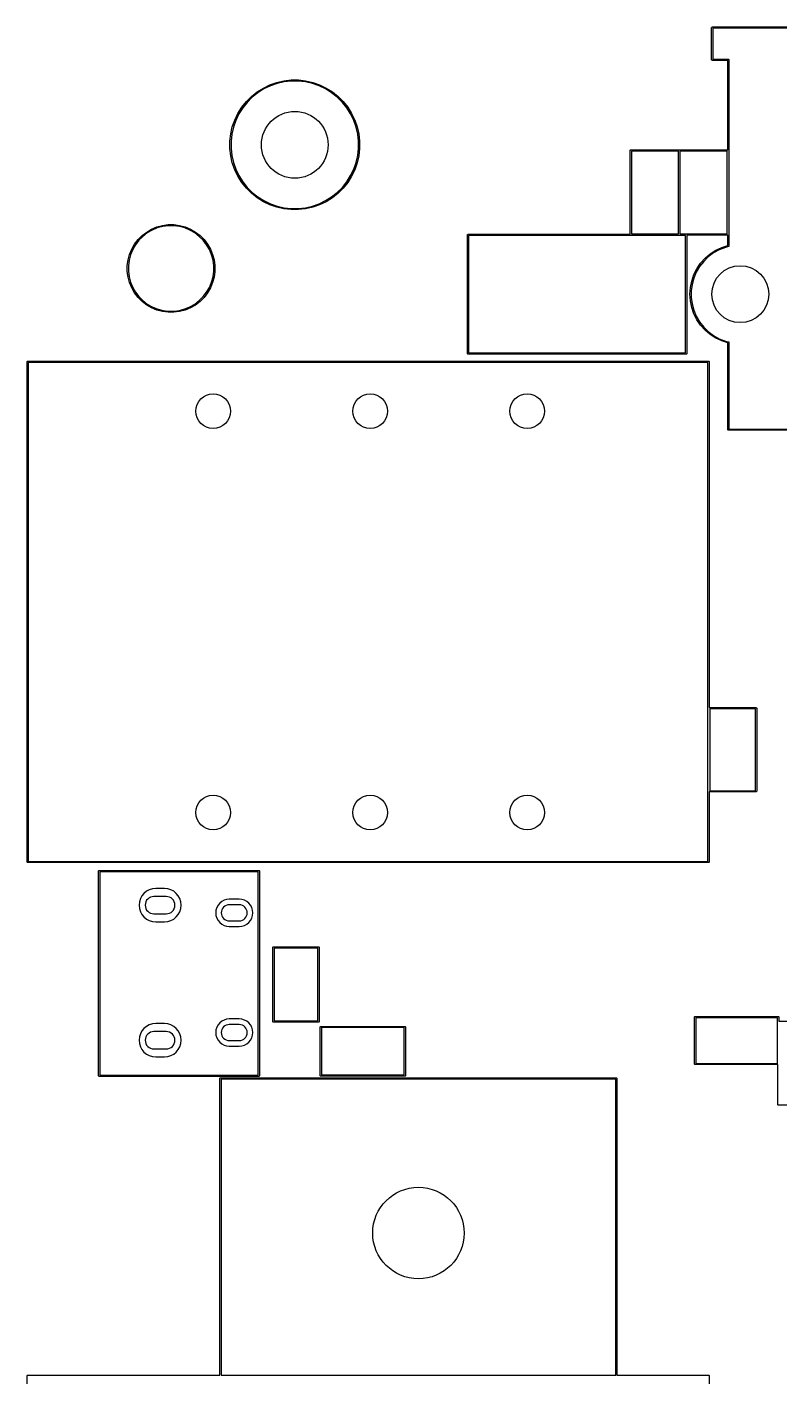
# Model space of a CAD drawing. Header units: inches. Extents: x 0.56 to 7.71, y -5.14 to -0.64.
# Drawn here: x 0.558 to 1.755, y -2.865 to -0.718 of the extents above; entities that cross this region are included whole.
import ezdxf

# ---------------------------------------------------------------- set-up
doc = ezdxf.new("R2010")
doc.units = ezdxf.units.IN
doc.header["$MEASUREMENT"] = 0
doc.layers.add('BLACK', color=250, linetype='CONTINUOUS')

msp = doc.modelspace()

# ---------------------------------------------------------------- linework, layer by layer
at = {"layer": 'BLACK', "linetype": 'CONTINUOUS'}
for p, q in [((1.6478, -0.7189), (1.6479, -0.7185)), ((1.6478, -0.7701), (1.6478, -0.7189)), ((1.6479, -0.7185), (1.6484, -0.718)), ((1.6484, -0.718), (1.6488, -0.7179)), ((1.6488, -0.7179), (2.2551, -0.7179)), ((1.6498, -0.7199), (1.6498, -0.7691)), ((2.2541, -0.7199), (1.6498, -0.7199)), ((1.6479, -0.7705), (1.6478, -0.7701)), ((1.6484, -0.771), (1.6479, -0.7705)), ((1.6488, -0.7711), (1.6484, -0.771)), ((1.6734, -0.7711), (1.6488, -0.7711)), ((1.6498, -0.7691), (1.6744, -0.7691)), ((1.6734, -0.9135), (1.6734, -0.7711)), ((1.6744, -0.7691), (1.6748, -0.7692)), ((1.6748, -0.7692), (1.6753, -0.7697)), ((1.6753, -0.7697), (1.6754, -0.7701)), ((1.6754, -0.7701), (1.6754, -1.0665)), ((0.9244, -0.8212), (0.9343, -0.8151)), ((0.9343, -0.8151), (0.9447, -0.81)), ((0.9454, -0.8117), (0.9351, -0.8166)), ((0.9447, -0.81), (0.9556, -0.8062)), ((0.9561, -0.8079), (0.9454, -0.8117)), ((0.9556, -0.8062), (0.9669, -0.8036)), ((0.9672, -0.8054), (0.9561, -0.8079)), ((0.9669, -0.8036), (0.9785, -0.8023)), ((0.9786, -0.8041), (0.9672, -0.8054)), ((0.9785, -0.8023), (0.99, -0.8023)), ((0.9899, -0.8041), (0.9786, -0.8041)), ((1.0013, -0.8054), (0.9899, -0.8041)), ((0.99, -0.8023), (1.0016, -0.8036)), ((1.0124, -0.8079), (1.0013, -0.8054)), ((1.0016, -0.8036), (1.0129, -0.8062)), ((1.0231, -0.8117), (1.0124, -0.8079)), ((1.0129, -0.8062), (1.0238, -0.81)), ((1.0334, -0.8166), (1.0231, -0.8117)), ((1.0238, -0.81), (1.0342, -0.8151)), ((1.0342, -0.8151), (1.0441, -0.8212)), ((0.9, -0.8457), (0.9072, -0.8366)), ((0.9072, -0.8366), (0.9154, -0.8285)), ((0.9166, -0.8298), (0.9085, -0.8379)), ((0.9154, -0.8285), (0.9244, -0.8212)), ((0.9255, -0.8227), (0.9166, -0.8298)), ((0.9351, -0.8166), (0.9255, -0.8227)), ((1.043, -0.8227), (1.0334, -0.8166)), ((1.0519, -0.8298), (1.043, -0.8227)), ((1.0441, -0.8212), (1.0531, -0.8285)), ((1.06, -0.8379), (1.0519, -0.8298)), ((1.0531, -0.8285), (1.0613, -0.8366)), ((1.0613, -0.8366), (1.0685, -0.8457)), ((0.8888, -0.866), (0.8938, -0.8555)), ((0.8954, -0.8564), (0.8904, -0.8667)), ((0.8938, -0.8555), (0.9, -0.8457)), ((0.9014, -0.8468), (0.8954, -0.8564)), ((0.9085, -0.8379), (0.9014, -0.8468)), ((1.0671, -0.8468), (1.06, -0.8379)), ((1.0731, -0.8564), (1.0671, -0.8468)), ((1.0685, -0.8457), (1.0747, -0.8555)), ((1.0781, -0.8667), (1.0731, -0.8564)), ((1.0747, -0.8555), (1.0797, -0.866)), ((0.8824, -0.8882), (0.8849, -0.8769)), ((0.8867, -0.8774), (0.8841, -0.8885)), ((0.8849, -0.8769), (0.8888, -0.866)), ((0.8904, -0.8667), (0.8867, -0.8774)), ((1.0818, -0.8774), (1.0781, -0.8667)), ((1.0797, -0.866), (1.0836, -0.8769)), ((1.0844, -0.8885), (1.0818, -0.8774)), ((1.0836, -0.8769), (1.0861, -0.8882)), ((0.8811, -0.8997), (0.8824, -0.8882)), ((0.8811, -0.8998), (0.8811, -0.8997)), ((0.8811, -0.9113), (0.8811, -0.8998)), ((0.8841, -0.8885), (0.8829, -0.8998)), ((0.8829, -0.8998), (0.8829, -0.9112)), ((1.0856, -0.8998), (1.0844, -0.8885)), ((1.0856, -0.9112), (1.0856, -0.8998)), ((1.0861, -0.8882), (1.0874, -0.8997)), ((1.0874, -0.8997), (1.0874, -0.9113)), ((0.8824, -0.9228), (0.8811, -0.9113)), ((0.8849, -0.9341), (0.8824, -0.9228)), ((0.8829, -0.9112), (0.8841, -0.9225)), ((0.8841, -0.9225), (0.8867, -0.9336)), ((1.0818, -0.9336), (1.0844, -0.9225)), ((1.0861, -0.9228), (1.0836, -0.9341)), ((1.0844, -0.9225), (1.0856, -0.9112)), ((1.0874, -0.9113), (1.0861, -0.9228)), ((1.5181, -0.9145), (1.5182, -0.9141)), ((1.5181, -1.0479), (1.5181, -0.9145)), ((1.5182, -0.9141), (1.5187, -0.9136)), ((1.5187, -0.9136), (1.5191, -0.9135)), ((1.5191, -0.9135), (1.5962, -0.9135)), ((1.5201, -0.9155), (1.5201, -1.0473)), ((1.5953, -0.9155), (1.5201, -0.9155)), ((1.5953, -1.0473), (1.5953, -0.9155)), ((1.5962, -0.9135), (1.6734, -0.9135)), ((1.5972, -0.9155), (1.5972, -1.0473)), ((1.6724, -0.9155), (1.5972, -0.9155)), ((1.6724, -1.0473), (1.6724, -0.9155)), ((1.6734, -0.9135), (1.6734, -0.9135)), ((0.8888, -0.9451), (0.8849, -0.9341)), ((0.8867, -0.9336), (0.8904, -0.9444)), ((0.8904, -0.9444), (0.8954, -0.9546)), ((1.0731, -0.9546), (1.0781, -0.9444)), ((1.0781, -0.9444), (1.0818, -0.9336)), ((1.0836, -0.9341), (1.0797, -0.9451)), ((0.8938, -0.9555), (0.8888, -0.9451)), ((0.9, -0.9653), (0.8938, -0.9555)), ((0.8954, -0.9546), (0.9014, -0.9643)), ((0.9072, -0.9744), (0.9, -0.9653)), ((0.9014, -0.9643), (0.9085, -0.9732)), ((1.06, -0.9732), (1.0671, -0.9643)), ((1.0685, -0.9653), (1.0613, -0.9744)), ((1.0671, -0.9643), (1.0731, -0.9546)), ((1.0747, -0.9555), (1.0685, -0.9653)), ((1.0797, -0.9451), (1.0747, -0.9555)), ((0.9154, -0.9826), (0.9072, -0.9744)), ((0.9085, -0.9732), (0.9166, -0.9812)), ((0.9244, -0.9898), (0.9154, -0.9826)), ((0.9166, -0.9812), (0.9255, -0.9883)), ((1.043, -0.9883), (1.0519, -0.9812)), ((1.0531, -0.9826), (1.0441, -0.9898)), ((1.0519, -0.9812), (1.06, -0.9732)), ((1.0613, -0.9744), (1.0531, -0.9826)), ((0.9343, -0.996), (0.9244, -0.9898)), ((0.9255, -0.9883), (0.9351, -0.9944)), ((0.9447, -1.001), (0.9343, -0.996)), ((0.9351, -0.9944), (0.9454, -0.9993)), ((0.9556, -1.0048), (0.9447, -1.001)), ((0.9454, -0.9993), (0.9561, -1.0031)), ((0.9669, -1.0074), (0.9556, -1.0048)), ((0.9561, -1.0031), (0.9672, -1.0056)), ((0.9785, -1.0087), (0.9669, -1.0074)), ((0.9672, -1.0056), (0.9786, -1.0069)), ((0.99, -1.0087), (0.9785, -1.0087)), ((0.9786, -1.0069), (0.9899, -1.0069)), ((0.9899, -1.0069), (1.0013, -1.0056)), ((1.0016, -1.0074), (0.99, -1.0087)), ((1.0013, -1.0056), (1.0124, -1.0031)), ((1.0129, -1.0048), (1.0016, -1.0074)), ((1.0124, -1.0031), (1.0231, -0.9993)), ((1.0238, -1.001), (1.0129, -1.0048)), ((1.0231, -0.9993), (1.0334, -0.9944)), ((1.0342, -0.996), (1.0238, -1.001)), ((1.0334, -0.9944), (1.043, -0.9883)), ((1.0441, -0.9898), (1.0342, -0.996)), ((0.7349, -1.0563), (0.7413, -1.0498)), ((0.7425, -1.0512), (0.7362, -1.0575)), ((0.7413, -1.0498), (0.7486, -1.0443)), ((0.7496, -1.0458), (0.7425, -1.0512)), ((0.7486, -1.0443), (0.7565, -1.0397)), ((0.7573, -1.0413), (0.7496, -1.0458)), ((0.7565, -1.0397), (0.7649, -1.0362)), ((0.7655, -1.0379), (0.7573, -1.0413)), ((0.7649, -1.0362), (0.7738, -1.0338)), ((0.7741, -1.0356), (0.7655, -1.0379)), ((0.7738, -1.0338), (0.7828, -1.0326)), ((0.783, -1.0344), (0.7741, -1.0356)), ((0.7828, -1.0326), (0.792, -1.0326)), ((0.7919, -1.0344), (0.783, -1.0344)), ((0.8007, -1.0356), (0.7919, -1.0344)), ((0.792, -1.0326), (0.801, -1.0338)), ((0.8093, -1.0379), (0.8007, -1.0356)), ((0.801, -1.0338), (0.8099, -1.0362)), ((0.8175, -1.0413), (0.8093, -1.0379)), ((0.8099, -1.0362), (0.8183, -1.0397)), ((0.8252, -1.0458), (0.8175, -1.0413)), ((0.8183, -1.0397), (0.8262, -1.0443)), ((0.8323, -1.0512), (0.8252, -1.0458)), ((0.8262, -1.0443), (0.8335, -1.0498)), ((0.8386, -1.0575), (0.8323, -1.0512)), ((0.8335, -1.0498), (0.8399, -1.0563)), ((1.2591, -1.0485), (1.2597, -1.048)), ((1.2591, -1.0489), (1.2591, -1.0485)), ((1.2591, -1.2379), (1.2591, -1.0489)), ((1.2597, -1.048), (1.26, -1.0479)), ((1.26, -1.0479), (1.5181, -1.0479)), ((1.261, -1.0499), (1.261, -1.2369)), ((1.6063, -1.0499), (1.261, -1.0499)), ((1.5201, -1.0473), (1.5953, -1.0473)), ((1.5972, -1.0473), (1.6724, -1.0473)), ((1.6063, -1.2369), (1.6063, -1.0499)), ((1.6734, -1.0493), (1.6083, -1.0493)), ((1.6083, -1.0493), (1.6083, -1.2379)), ((1.6734, -1.0658), (1.6734, -1.0493)), ((1.6734, -1.0493), (1.6734, -1.0493)), ((0.7212, -1.0799), (0.7247, -1.0715)), ((0.7264, -1.0723), (0.723, -1.0805)), ((0.7247, -1.0715), (0.7293, -1.0635)), ((0.7308, -1.0646), (0.7264, -1.0723)), ((0.7293, -1.0635), (0.7349, -1.0563)), ((0.7362, -1.0575), (0.7308, -1.0646)), ((0.844, -1.0646), (0.8386, -1.0575)), ((0.8399, -1.0563), (0.8455, -1.0635)), ((0.8484, -1.0723), (0.844, -1.0646)), ((0.8455, -1.0635), (0.8501, -1.0715)), ((0.8518, -1.0805), (0.8484, -1.0723)), ((0.8501, -1.0715), (0.8536, -1.0799)), ((1.6455, -1.0791), (1.6544, -1.0733)), ((1.6599, -1.0725), (1.6508, -1.0776)), ((1.6544, -1.0733), (1.664, -1.0688)), ((1.6696, -1.0687), (1.6599, -1.0725)), ((1.664, -1.0688), (1.6734, -1.0658)), ((1.6746, -1.0675), (1.6696, -1.0687)), ((1.6747, -1.0674), (1.6746, -1.0675)), ((1.6748, -1.0674), (1.6747, -1.0674)), ((1.6749, -1.0673), (1.6748, -1.0674)), ((1.6752, -1.0672), (1.6749, -1.0673)), ((1.6753, -1.0669), (1.6752, -1.067)), ((1.6752, -1.067), (1.6752, -1.0672)), ((1.6754, -1.0667), (1.6753, -1.0669)), ((1.6754, -1.0665), (1.6754, -1.0666)), ((1.6754, -1.0666), (1.6754, -1.0666)), ((1.6754, -1.0666), (1.6754, -1.0667)), ((0.7177, -1.0978), (0.7189, -1.0887)), ((0.7189, -1.0887), (0.7212, -1.0799)), ((0.7207, -1.0891), (0.7195, -1.0979)), ((0.723, -1.0805), (0.7207, -1.0891)), ((0.8542, -1.0891), (0.8518, -1.0805)), ((0.8536, -1.0799), (0.8559, -1.0887)), ((0.8553, -1.0979), (0.8542, -1.0891)), ((0.8559, -1.0887), (0.8571, -1.0978)), ((1.6243, -1.1027), (1.6303, -1.0939)), ((1.6351, -1.0911), (1.6286, -1.0992)), ((1.6303, -1.0939), (1.6374, -1.086)), ((1.6425, -1.0838), (1.6351, -1.0911)), ((1.6374, -1.086), (1.6455, -1.0791)), ((1.6508, -1.0776), (1.6425, -1.0838)), ((0.7177, -1.0979), (0.7177, -1.0978)), ((0.7177, -1.1069), (0.7177, -1.0979)), ((0.7189, -1.116), (0.7177, -1.1069)), ((0.7212, -1.1248), (0.7189, -1.116)), ((0.7195, -1.0979), (0.7195, -1.1068)), ((0.7195, -1.1068), (0.7207, -1.1156)), ((0.7207, -1.1156), (0.723, -1.1242)), ((0.8518, -1.1242), (0.8542, -1.1156)), ((0.8559, -1.116), (0.8536, -1.1248)), ((0.8542, -1.1156), (0.8553, -1.1068)), ((0.8553, -1.1068), (0.8553, -1.0979)), ((0.8571, -1.1069), (0.8559, -1.116)), ((0.8571, -1.0978), (0.8571, -1.1069)), ((1.6161, -1.1223), (1.6195, -1.1122)), ((1.6234, -1.1082), (1.6193, -1.1178)), ((1.6195, -1.1122), (1.6243, -1.1027)), ((1.6286, -1.0992), (1.6234, -1.1082)), ((0.7247, -1.1333), (0.7212, -1.1248)), ((0.723, -1.1242), (0.7264, -1.1325)), ((0.7293, -1.1412), (0.7247, -1.1333)), ((0.7264, -1.1325), (0.7308, -1.1402)), ((0.844, -1.1402), (0.8484, -1.1325)), ((0.8501, -1.1333), (0.8455, -1.1412)), ((0.8484, -1.1325), (0.8518, -1.1242)), ((0.8536, -1.1248), (0.8501, -1.1333)), ((1.6133, -1.1433), (1.614, -1.1327)), ((1.614, -1.1327), (1.6161, -1.1223)), ((1.6166, -1.1278), (1.6152, -1.1381)), ((1.6152, -1.1381), (1.6152, -1.1485)), ((1.6193, -1.1178), (1.6166, -1.1278)), ((0.7349, -1.1484), (0.7293, -1.1412)), ((0.7308, -1.1402), (0.7362, -1.1472)), ((0.7413, -1.1549), (0.7349, -1.1484)), ((0.7362, -1.1472), (0.7425, -1.1535)), ((0.7486, -1.1605), (0.7413, -1.1549)), ((0.7425, -1.1535), (0.7496, -1.159)), ((0.7496, -1.159), (0.7573, -1.1634)), ((0.8175, -1.1634), (0.8252, -1.159)), ((0.8252, -1.159), (0.8323, -1.1535)), ((0.8335, -1.1549), (0.8262, -1.1605)), ((0.8323, -1.1535), (0.8386, -1.1472)), ((0.8399, -1.1484), (0.8335, -1.1549)), ((0.8386, -1.1472), (0.844, -1.1402)), ((0.8455, -1.1412), (0.8399, -1.1484)), ((1.614, -1.1539), (1.6133, -1.1433)), ((1.6161, -1.1643), (1.614, -1.1539)), ((1.6152, -1.1485), (1.6166, -1.1588)), ((1.6166, -1.1588), (1.6193, -1.1688)), ((0.7565, -1.165), (0.7486, -1.1605)), ((0.7649, -1.1685), (0.7565, -1.165)), ((0.7573, -1.1634), (0.7655, -1.1668)), ((0.7738, -1.1709), (0.7649, -1.1685)), ((0.7655, -1.1668), (0.7741, -1.1691)), ((0.7828, -1.1721), (0.7738, -1.1709)), ((0.7741, -1.1691), (0.783, -1.1703)), ((0.792, -1.1721), (0.7828, -1.1721)), ((0.783, -1.1703), (0.7919, -1.1703)), ((0.7919, -1.1703), (0.8007, -1.1691)), ((0.801, -1.1709), (0.792, -1.1721)), ((0.8007, -1.1691), (0.8093, -1.1668)), ((0.8099, -1.1685), (0.801, -1.1709)), ((0.8093, -1.1668), (0.8175, -1.1634)), ((0.8183, -1.165), (0.8099, -1.1685)), ((0.8262, -1.1605), (0.8183, -1.165)), ((1.6195, -1.1744), (1.6161, -1.1643)), ((1.6193, -1.1688), (1.6234, -1.1784)), ((1.6243, -1.1839), (1.6195, -1.1744)), ((1.6234, -1.1784), (1.6286, -1.1874)), ((1.6303, -1.1927), (1.6243, -1.1839)), ((1.6286, -1.1874), (1.6351, -1.1956)), ((1.6374, -1.2006), (1.6303, -1.1927)), ((1.6351, -1.1956), (1.6425, -1.2028)), ((1.6455, -1.2075), (1.6374, -1.2006)), ((1.6425, -1.2028), (1.6508, -1.209)), ((1.6544, -1.2133), (1.6455, -1.2075)), ((1.6508, -1.209), (1.6599, -1.2141)), ((1.664, -1.2178), (1.6544, -1.2133)), ((1.6599, -1.2141), (1.6696, -1.2179)), ((1.6734, -1.2208), (1.664, -1.2178)), ((1.6696, -1.2179), (1.6746, -1.2191)), ((1.6734, -1.3591), (1.6734, -1.2208)), ((1.6746, -1.2191), (1.6747, -1.2192)), ((1.6747, -1.2192), (1.6748, -1.2192)), ((1.6748, -1.2192), (1.6749, -1.2193)), ((1.6749, -1.2193), (1.6752, -1.2194)), ((1.6752, -1.2194), (1.6752, -1.2196)), ((1.6752, -1.2196), (1.6753, -1.2197)), ((1.6753, -1.2197), (1.6754, -1.22)), ((1.6754, -1.22), (1.6754, -1.22)), ((1.6754, -1.22), (1.6754, -1.22)), ((1.6754, -1.22), (1.6754, -1.2201)), ((1.6754, -1.2201), (1.6754, -1.3581)), ((1.2591, -1.2383), (1.2591, -1.2379)), ((1.2597, -1.2388), (1.2591, -1.2383)), ((1.26, -1.2389), (1.2597, -1.2388)), ((1.6073, -1.2389), (1.26, -1.2389)), ((1.261, -1.2369), (1.6063, -1.2369)), ((1.6077, -1.2388), (1.6073, -1.2389)), ((1.6082, -1.2383), (1.6077, -1.2388)), ((1.6083, -1.2379), (1.6082, -1.2383)), ((0.5581, -1.2504), (0.5587, -1.2499)), ((0.5581, -1.2508), (0.5581, -1.2504)), ((0.5581, -2.0472), (0.5581, -1.2508)), ((0.5587, -1.2499), (0.5591, -1.2498)), ((0.5591, -1.2498), (1.6429, -1.2498)), ((0.56, -1.2518), (0.56, -2.0463)), ((1.6419, -1.2518), (0.56, -1.2518)), ((1.6419, -2.0463), (1.6419, -1.2518)), ((1.6429, -1.2498), (1.6433, -1.2499)), ((1.6433, -1.2499), (1.6438, -1.2504)), ((1.6438, -1.2504), (1.6439, -1.2508)), ((1.6439, -1.2508), (1.6439, -1.8014)), ((1.6735, -1.3594), (1.6734, -1.3591)), ((1.674, -1.36), (1.6735, -1.3594)), ((1.6744, -1.36), (1.674, -1.36)), ((2.1002, -1.36), (1.6744, -1.36)), ((1.6754, -1.3581), (2.2285, -1.3581)), ((1.6439, -1.8014), (1.7185, -1.8014)), ((1.6447, -1.8033), (1.6447, -1.9337)), ((1.7175, -1.8033), (1.6447, -1.8033)), ((1.7175, -1.9337), (1.7175, -1.8033)), ((1.7185, -1.8014), (1.7189, -1.8015)), ((1.7189, -1.8015), (1.7194, -1.802)), ((1.7194, -1.802), (1.7195, -1.8024)), ((1.7195, -1.8024), (1.7195, -1.9346)), ((1.7185, -1.9356), (1.6439, -1.9356)), ((1.6439, -1.9356), (1.6439, -2.0472)), ((1.6447, -1.9337), (1.7175, -1.9337)), ((1.7189, -1.9356), (1.7185, -1.9356)), ((1.7194, -1.935), (1.7189, -1.9356)), ((1.7195, -1.9346), (1.7194, -1.935)), ((0.5581, -2.0476), (0.5581, -2.0472)), ((0.5587, -2.0482), (0.5581, -2.0476)), ((0.5591, -2.0482), (0.5587, -2.0482)), ((1.6429, -2.0482), (0.5591, -2.0482)), ((0.56, -2.0463), (1.6419, -2.0463)), ((0.6719, -2.0614), (0.6725, -2.0609)), ((0.6719, -2.0618), (0.6719, -2.0614)), ((0.6725, -2.0609), (0.6728, -2.0608)), ((0.6728, -2.0608), (0.9272, -2.0608)), ((0.9272, -2.0608), (0.9275, -2.0609)), ((0.9275, -2.0609), (0.9281, -2.0614)), ((0.9281, -2.0614), (0.9281, -2.0618)), ((1.6433, -2.0482), (1.6429, -2.0482)), ((1.6438, -2.0476), (1.6433, -2.0482)), ((1.6439, -2.0472), (1.6438, -2.0476)), ((0.6719, -2.3874), (0.6719, -2.0618)), ((0.6738, -2.0628), (0.6738, -2.3864)), ((0.9262, -2.0628), (0.6738, -2.0628)), ((0.9262, -2.3864), (0.9262, -2.0628)), ((0.9281, -2.0618), (0.9281, -2.3874)), ((0.7797, -2.1022), (0.76, -2.1022)), ((0.7768, -2.0894), (0.763, -2.0894)), ((0.8959, -2.1065), (0.8801, -2.1065)), ((0.8959, -2.1154), (0.8801, -2.1154)), ((0.76, -2.1297), (0.7797, -2.1297)), ((0.763, -2.1425), (0.7768, -2.1425)), ((0.8801, -2.1409), (0.8959, -2.1409)), ((0.8801, -2.1498), (0.8959, -2.1498)), ((0.9494, -2.1831), (0.9495, -2.1827)), ((0.9494, -2.3012), (0.9494, -2.1831)), ((0.9495, -2.1827), (0.95, -2.1822)), ((0.95, -2.1822), (0.9504, -2.1821)), ((0.9504, -2.1821), (1.022, -2.1821)), ((0.9514, -2.1841), (0.9514, -2.3002)), ((1.0211, -2.1841), (0.9514, -2.1841)), ((1.0211, -2.3002), (1.0211, -2.1841)), ((1.022, -2.1821), (1.0224, -2.1822)), ((1.0224, -2.1822), (1.023, -2.1827)), ((1.023, -2.1827), (1.023, -2.1831)), ((1.023, -2.1831), (1.023, -2.3012)), ((0.8959, -2.297), (0.8801, -2.297)), ((1.6205, -2.294), (1.6206, -2.2936)), ((1.6205, -2.3688), (1.6205, -2.294)), ((1.6206, -2.2936), (1.6211, -2.2931)), ((1.6211, -2.2931), (1.6215, -2.293)), ((1.6215, -2.293), (1.7538, -2.293)), ((1.6225, -2.295), (1.6225, -2.3678)), ((1.7528, -2.295), (1.6225, -2.295)), ((1.7528, -2.3678), (1.7528, -2.295)), ((1.7538, -2.293), (1.7542, -2.2931)), ((1.7542, -2.2931), (1.7547, -2.2936)), ((1.7547, -2.2936), (1.7548, -2.294)), ((1.7548, -2.294), (1.7548, -2.3003)), ((0.7797, -2.3171), (0.76, -2.3171)), ((0.7768, -2.3043), (0.763, -2.3043)), ((0.8959, -2.3059), (0.8801, -2.3059)), ((0.9495, -2.3016), (0.9494, -2.3012)), ((0.95, -2.3021), (0.9495, -2.3016)), ((0.9504, -2.3022), (0.95, -2.3021)), ((1.022, -2.3022), (0.9504, -2.3022)), ((0.9514, -2.3002), (1.0211, -2.3002)), ((1.0224, -2.3021), (1.022, -2.3022)), ((1.023, -2.3016), (1.0224, -2.3021)), ((1.023, -2.3012), (1.023, -2.3016)), ((1.0246, -2.3098), (1.0247, -2.3095)), ((1.0246, -2.387), (1.0246, -2.3098)), ((1.0247, -2.3095), (1.0252, -2.3089)), ((1.0252, -2.3089), (1.0256, -2.3089)), ((1.0256, -2.3089), (1.1594, -2.3089)), ((1.0266, -2.3108), (1.0266, -2.386)), ((1.1585, -2.3108), (1.0266, -2.3108)), ((1.1585, -2.386), (1.1585, -2.3108)), ((1.1594, -2.3089), (1.1598, -2.3089)), ((1.1598, -2.3089), (1.1604, -2.3095)), ((1.1604, -2.3095), (1.1604, -2.3098)), ((1.1604, -2.3098), (1.1604, -2.387)), ((1.7548, -2.3003), (1.8291, -2.3003)), ((0.8801, -2.3315), (0.8959, -2.3315)), ((0.8801, -2.3404), (0.8959, -2.3404)), ((0.76, -2.3447), (0.7797, -2.3447)), ((0.763, -2.3575), (0.7768, -2.3575)), ((1.6206, -2.3692), (1.6205, -2.3688)), ((1.6211, -2.3697), (1.6206, -2.3692)), ((1.6215, -2.3698), (1.6211, -2.3697)), ((1.7533, -2.3698), (1.6215, -2.3698)), ((1.6225, -2.3678), (1.7528, -2.3678)), ((1.7533, -2.4335), (1.7533, -2.3698)), ((0.6719, -2.3878), (0.6719, -2.3874)), ((0.6725, -2.3883), (0.6719, -2.3878)), ((0.6728, -2.3884), (0.6725, -2.3883)), ((0.9272, -2.3884), (0.6728, -2.3884)), ((0.6738, -2.3864), (0.9262, -2.3864)), ((0.8652, -2.3914), (0.8658, -2.3908)), ((0.8652, -2.3917), (0.8652, -2.3914)), ((0.8652, -2.864), (0.8652, -2.3917)), ((0.8658, -2.3908), (0.8661, -2.3907)), ((0.8661, -2.3907), (1.4961, -2.3907)), ((0.8671, -2.3927), (0.8671, -2.864)), ((1.4951, -2.3927), (0.8671, -2.3927)), ((0.9275, -2.3883), (0.9272, -2.3884)), ((0.9281, -2.3878), (0.9275, -2.3883)), ((0.9281, -2.3874), (0.9281, -2.3878)), ((1.0247, -2.3874), (1.0246, -2.387)), ((1.0252, -2.3879), (1.0247, -2.3874)), ((1.0256, -2.388), (1.0252, -2.3879)), ((1.1594, -2.388), (1.0256, -2.388)), ((1.0266, -2.386), (1.1585, -2.386)), ((1.1598, -2.3879), (1.1594, -2.388)), ((1.1604, -2.3874), (1.1598, -2.3879)), ((1.1604, -2.387), (1.1604, -2.3874)), ((1.4951, -2.864), (1.4951, -2.3927)), ((1.4961, -2.3907), (1.4964, -2.3908)), ((1.4964, -2.3908), (1.497, -2.3914)), ((1.497, -2.3914), (1.497, -2.3917)), ((1.497, -2.3917), (1.497, -2.864)), ((1.7534, -2.4339), (1.7533, -2.4335)), ((1.7539, -2.4345), (1.7534, -2.4339)), ((1.7543, -2.4345), (1.7539, -2.4345)), ((1.8291, -2.4345), (1.7543, -2.4345)), ((0.5581, -2.8646), (0.5587, -2.8641)), ((0.5581, -2.865), (0.5581, -2.8646)), ((0.5581, -3.6602), (0.5581, -2.865)), ((0.5587, -2.8641), (0.5591, -2.864)), ((0.5591, -2.864), (0.8652, -2.864)), ((0.8671, -2.864), (1.4951, -2.864)), ((1.497, -2.864), (1.6429, -2.864)), ((1.6429, -2.864), (1.6433, -2.8641)), ((1.6433, -2.8641), (1.6438, -2.8646)), ((1.6438, -2.8646), (1.6439, -2.865)), ((1.6439, -2.865), (1.6439, -3.6602))]:
    msp.add_line(p, q, dxfattribs=at)
at = {"layer": 'BLACK'}
for centre, radius in [((0.9843, -0.9055), 0.0531), ((0.9843, -0.9055), 0.0531), ((1.6933, -1.1433), 0.0453), ((1.6933, -1.1433), 0.0453), ((0.8543, -1.3295), 0.0276), ((0.8543, -1.3295), 0.0276), ((1.1043, -1.3295), 0.0276), ((1.1043, -1.3295), 0.0276), ((1.3543, -1.3295), 0.0276), ((1.3543, -1.3295), 0.0276), ((0.8543, -1.9685), 0.0276), ((0.8543, -1.9685), 0.0276), ((1.1043, -1.9685), 0.0276), ((1.1043, -1.9685), 0.0276), ((1.3543, -1.9685), 0.0276), ((1.3543, -1.9685), 0.0276), ((1.1811, -2.6378), 0.0728), ((1.1811, -2.6378), 0.0728)]:
    msp.add_circle(centre, radius, dxfattribs=at)
for centre, radius, start, end in [((0.763, -2.1159), 0.0266, 90, 270), ((0.76, -2.1159), 0.0138, 90, 270), ((0.7768, -2.1159), 0.0266, -90, 90), ((0.7797, -2.1159), 0.0138, -90, 90), ((0.8801, -2.1281), 0.0217, 90, 270), ((0.8801, -2.1281), 0.0128, 90, 270), ((0.8959, -2.1281), 0.0217, -90, 90), ((0.8959, -2.1281), 0.0128, -90, 90), ((0.8801, -2.3187), 0.0217, 90, 270), ((0.8959, -2.3187), 0.0217, -90, 90), ((0.763, -2.3309), 0.0266, 90, 270), ((0.76, -2.3309), 0.0138, 90, 270), ((0.7768, -2.3309), 0.0266, -90, 90), ((0.7797, -2.3309), 0.0138, -90, 90), ((0.8801, -2.3187), 0.0128, 90, 270), ((0.8959, -2.3187), 0.0128, -90, 90)]:
    msp.add_arc(centre, radius, start, end, dxfattribs=at)

doc.saveas('drawing.dxf')
